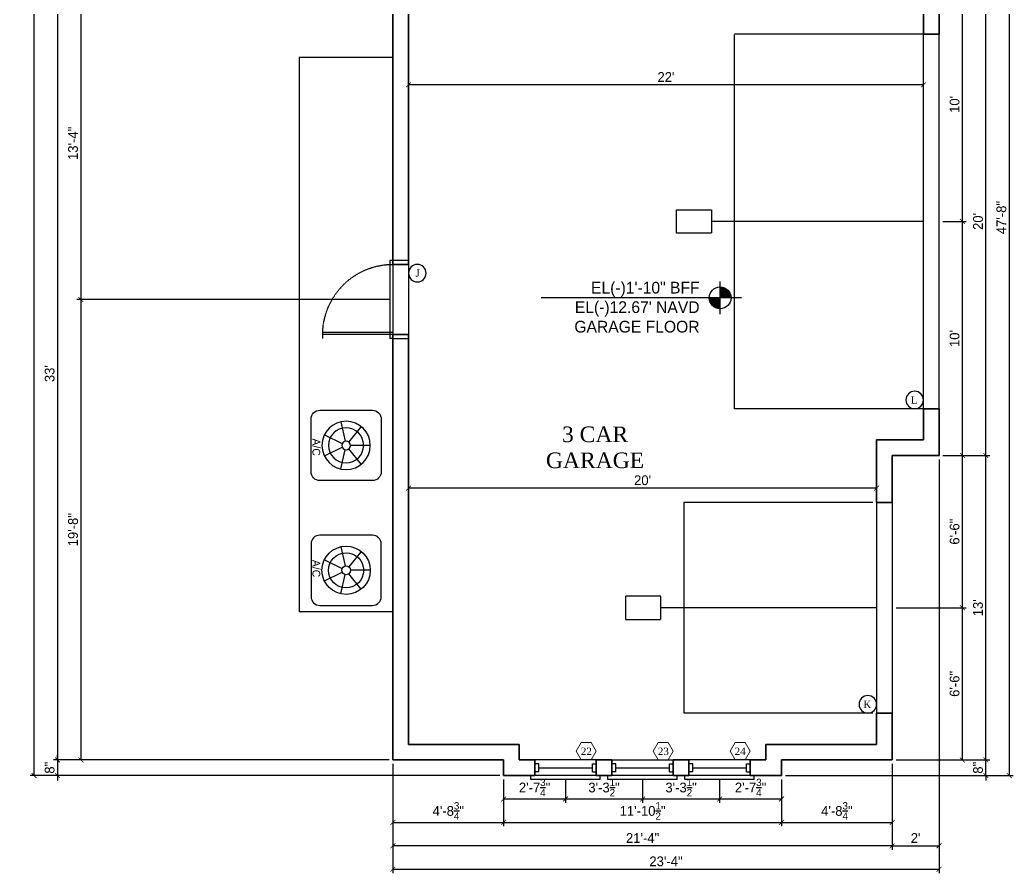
# Model space of a CAD drawing. Header units: inches. Extents: x 0 to 22102, y -19958 to 0.
# Drawn here: x 9681 to 10190, y -10673 to -10236 of the extents above; entities that cross this region are included whole.
import ezdxf
from ezdxf.enums import TextEntityAlignment as Align

# ---------------------------------------------------------------- set-up
doc = ezdxf.new("R2010")
doc.units = ezdxf.units.IN
doc.header["$MEASUREMENT"] = 0
doc.linetypes.add('HIDDEN', pattern=[0.375, 0.25, -0.125])
for name, color, linetype in [('DIM-EXT', 5, 'Continuous'), ('DIM-INT', 5, 'Continuous'), ('DOOR', 1, 'Continuous'), ('DOOR SILL', 1, 'Continuous'), ('DOOR-EXT', 2, 'Continuous'), ('ELEVATION NOTES', 1, 'Continuous'), ('HEADER-EXT', 5, 'HIDDEN'), ('HVAC PADS', 3, 'Continuous'), ('HVAC UNITS', 5, 'Continuous'), ('TEXTL', 3, 'Continuous'), ('WINDOW GLASS', 4, 'Continuous'), ('WINDOW JAMB', 2, 'Continuous'), ('WINDOW SILL', 1, 'Continuous')]:
    doc.layers.add(name, color=color, linetype=linetype)
doc.layers.add('WALL-EXT', color=6, linetype='Continuous', lineweight=35)
doc.layers.add('window', color=160, linetype='Continuous', lineweight=5)
doc.styles.add('ARCHITXT', font='BOOKOS.TTF', dxfattribs={"height": 0.078125})
doc.styles.add('TITLE-1', font='BOOKOS.TTF', dxfattribs={"height": 5})
doc.dimstyles.new('Ideal', dxfattribs={"dimscale": 0, "dimtxt": 5, "dimasz": 2.5, "dimexe": 2, "dimexo": 2, "dimgap": 1.5, "dimtad": 1, "dimdec": 4, "dimzin": 0, "dimdsep": 46, "dimlunit": 4, "dimtxsty": 'Standard', "dimblk": 'ARCHTICK', "dimcen": 2, "dimclrt": 1, "dimazin": 0, "dimtfac": 0.75, "dimtdec": 4, "dimtix": 1, "dimtofl": 0, "dimtmove": 2, "dimatfit": 3, "dimldrblk": 'OPEN30', "dimfxl": 1, "dimtolj": 1, "dimtzin": 0, "dimarcsym": 0})

# ---------------------------------------------------------------- blocks, each defined once
blk = doc.blocks.new('B-D836R')
for p, q in [((-3.31, 2), (-3.31, 37.99)), ((-2.31, 2), (-2.31, 38)), ((-3.31, 2), (-2.31, 2))]:
    blk.add_line(p, q)
for points in [[(-40.31, -6), (-40.31, 2), (-38.31, 2), (-38.31, -6)], [(-2.31, -6), (-2.31, 2), (-0.31, 2), (-0.31, -6)]]:
    blk.add_lwpolyline(points, close=True)
at = {"linetype": 'HIDDEN'}
blk.add_arc((-2.31, 2), 36, 86.8153, 180, dxfattribs=at)
blk = doc.blocks.new('AI24C')
at = {"color": 0, "linetype": 'ByBlock'}
for p, q in [((0.375, 0.5), (-0.375, 0.5)), ((-0.5, 0.375), (-0.5, -0.375)), ((0, 0.344), (0, 0.062)), ((0.5, -0.375), (0.5, 0.375)), ((-0.269, 0.214), (-0.049, 0.039)), ((0.269, 0.214), (0.049, 0.039)), ((-0.335, -0.076), (-0.061, -0.014)), ((-0.149, -0.31), (-0.027, -0.056)), ((0.149, -0.31), (0.027, -0.056)), ((0.335, -0.076), (0.061, -0.014)), ((-0.375, -0.5), (0.375, -0.5))]:
    blk.add_line(p, q, dxfattribs=at)
for radius in [0.344, 0.25, 0.0625]:
    blk.add_circle((0, 0), radius, dxfattribs=at)
for centre, start, end in [((-0.375, 0.375), 90, 180), ((0.375, 0.375), 0, 90), ((-0.375, -0.375), 180, 270), ((0.375, -0.375), 270, 0)]:
    blk.add_arc(centre, 0.125, start, end, dxfattribs=at)
blk = doc.blocks.new('_ArchTick')
at = {"color": 0, "linetype": 'ByBlock', "lineweight": 100, "const_width": 0.15}
blk.add_lwpolyline([(-0.5, -0.5), (0.5, 0.5)], dxfattribs=at)
blk = doc.blocks.new('*D151')
at = {"layer": 'Defpoints', "color": 0, "transparency": 16777216}
for p in [(9880.39, -10269.15), (9880.39, -10269.15), (10144.39, -10269.15)]:
    blk.add_point(p, dxfattribs=at)
at = {"layer": 'DIM-INT', "color": 0, "lineweight": -2, "transparency": 16777216}
blk.add_line((10144.39, -10269.15), (9880.39, -10269.15), dxfattribs=at)
at = {"layer": 'DIM-INT', "color": 0, "lineweight": -2, "transparency": 16777216, "xscale": 2.5, "yscale": 2.5, "zscale": 2.5, "rotation": 180}
blk.add_blockref('_ArchTick', (9880.39, -10269.15), dxfattribs=at)
at = {"layer": 'DIM-INT', "color": 0, "lineweight": -2, "transparency": 16777216, "xscale": 2.5, "yscale": 2.5, "zscale": 2.5}
blk.add_blockref('_ArchTick', (10144.39, -10269.15), dxfattribs=at)
at = {"layer": 'DIM-INT', "color": 1, "transparency": 16777216, "insert": (10012.39, -10265.15), "char_height": 5, "attachment_point": 5}
blk.add_mtext("\\A1;22'", dxfattribs=at)
blk = doc.blocks.new('_Open30')
at = {"color": 0, "linetype": 'ByBlock', "lineweight": -2}
for p, q in [((-1, 0.27), (0, 0)), ((0, 0), (-1, -0.27)), ((0, 0), (-1, 0))]:
    blk.add_line(p, q, dxfattribs=at)
blk = doc.blocks.new('*D152')
at = {"layer": 'Defpoints', "color": 0, "transparency": 16777216}
for p in [(9880.39, -10475.85), (9880.39, -10475.85), (10120.39, -10475.85)]:
    blk.add_point(p, dxfattribs=at)
at = {"layer": 'DIM-INT', "color": 0, "lineweight": -2, "transparency": 16777216}
blk.add_line((10120.39, -10475.85), (9880.39, -10475.85), dxfattribs=at)
at = {"layer": 'DIM-INT', "color": 0, "lineweight": -2, "transparency": 16777216, "xscale": 2.5, "yscale": 2.5, "zscale": 2.5, "rotation": 180}
blk.add_blockref('_ArchTick', (9880.39, -10475.85), dxfattribs=at)
at = {"layer": 'DIM-INT', "color": 0, "lineweight": -2, "transparency": 16777216, "xscale": 2.5, "yscale": 2.5, "zscale": 2.5}
blk.add_blockref('_ArchTick', (10120.39, -10475.85), dxfattribs=at)
at = {"layer": 'DIM-INT', "color": 1, "transparency": 16777216, "insert": (10000.39, -10471.85), "char_height": 5, "attachment_point": 5}
blk.add_mtext("\\A1;20'", dxfattribs=at)
blk = doc.blocks.new('*D153')
at = {"layer": 'Defpoints', "color": 0, "transparency": 16777216}
for p in [(9929.14, -10623.18), (9960.89, -10623.18), (9960.89, -10635.18)]:
    blk.add_point(p, dxfattribs=at)
at = {"layer": 'DIM-EXT', "color": 0, "lineweight": -2, "transparency": 16777216}
for p, q in [((9929.14, -10625.18), (9929.14, -10637.18)), ((9960.89, -10625.18), (9960.89, -10637.18)), ((9929.14, -10635.18), (9960.89, -10635.18))]:
    blk.add_line(p, q, dxfattribs=at)
at = {"layer": 'DIM-EXT', "color": 0, "lineweight": -2, "transparency": 16777216, "xscale": 2.5, "yscale": 2.5, "zscale": 2.5, "rotation": 180}
blk.add_blockref('_ArchTick', (9929.14, -10635.18), dxfattribs=at)
at = {"layer": 'DIM-EXT', "color": 0, "lineweight": -2, "transparency": 16777216, "xscale": 2.5, "yscale": 2.5, "zscale": 2.5}
blk.add_blockref('_ArchTick', (9960.89, -10635.18), dxfattribs=at)
at = {"layer": 'DIM-EXT', "color": 1, "transparency": 16777216, "insert": (9945.02, -10629.31), "char_height": 5, "attachment_point": 5}
blk.add_mtext('\\A1;2\'-7{\\H0.75x;\\S3/4;}"', dxfattribs=at)
blk = doc.blocks.new('*D154')
at = {"layer": 'Defpoints', "color": 0, "transparency": 16777216}
for p in [(9960.89, -10623.18), (10000.39, -10623.18), (10000.39, -10635.18)]:
    blk.add_point(p, dxfattribs=at)
at = {"layer": 'DIM-EXT', "color": 0, "lineweight": -2, "transparency": 16777216}
for p, q in [((9960.89, -10625.18), (9960.89, -10637.18)), ((10000.39, -10625.18), (10000.39, -10637.18)), ((9960.89, -10635.18), (10000.39, -10635.18))]:
    blk.add_line(p, q, dxfattribs=at)
at = {"layer": 'DIM-EXT', "color": 0, "lineweight": -2, "transparency": 16777216, "xscale": 2.5, "yscale": 2.5, "zscale": 2.5, "rotation": 180}
blk.add_blockref('_ArchTick', (9960.89, -10635.18), dxfattribs=at)
at = {"layer": 'DIM-EXT', "color": 0, "lineweight": -2, "transparency": 16777216, "xscale": 2.5, "yscale": 2.5, "zscale": 2.5}
blk.add_blockref('_ArchTick', (10000.39, -10635.18), dxfattribs=at)
at = {"layer": 'DIM-EXT', "color": 1, "transparency": 16777216, "insert": (9980.64, -10629.31), "char_height": 5, "attachment_point": 5}
blk.add_mtext('\\A1;3\'-3{\\H0.75x;\\S1/2;}"', dxfattribs=at)
blk = doc.blocks.new('*D155')
at = {"layer": 'Defpoints', "color": 0, "transparency": 16777216}
for p in [(10000.39, -10623.18), (10039.89, -10623.18), (10039.89, -10635.18)]:
    blk.add_point(p, dxfattribs=at)
at = {"layer": 'DIM-EXT', "color": 0, "lineweight": -2, "transparency": 16777216}
for p, q in [((10000.39, -10625.18), (10000.39, -10637.18)), ((10039.89, -10625.18), (10039.89, -10637.18)), ((10000.39, -10635.18), (10039.89, -10635.18))]:
    blk.add_line(p, q, dxfattribs=at)
at = {"layer": 'DIM-EXT', "color": 0, "lineweight": -2, "transparency": 16777216, "xscale": 2.5, "yscale": 2.5, "zscale": 2.5, "rotation": 180}
blk.add_blockref('_ArchTick', (10000.39, -10635.18), dxfattribs=at)
at = {"layer": 'DIM-EXT', "color": 0, "lineweight": -2, "transparency": 16777216, "xscale": 2.5, "yscale": 2.5, "zscale": 2.5}
blk.add_blockref('_ArchTick', (10039.89, -10635.18), dxfattribs=at)
at = {"layer": 'DIM-EXT', "color": 1, "transparency": 16777216, "insert": (10020.14, -10629.31), "char_height": 5, "attachment_point": 5}
blk.add_mtext('\\A1;3\'-3{\\H0.75x;\\S1/2;}"', dxfattribs=at)
blk = doc.blocks.new('*D156')
at = {"layer": 'Defpoints', "color": 0, "transparency": 16777216}
for p in [(10039.89, -10623.18), (10071.64, -10623.18), (10071.64, -10635.18)]:
    blk.add_point(p, dxfattribs=at)
at = {"layer": 'DIM-EXT', "color": 0, "lineweight": -2, "transparency": 16777216}
for p, q in [((10039.89, -10625.18), (10039.89, -10637.18)), ((10071.64, -10625.18), (10071.64, -10637.18)), ((10039.89, -10635.18), (10071.64, -10635.18))]:
    blk.add_line(p, q, dxfattribs=at)
at = {"layer": 'DIM-EXT', "color": 0, "lineweight": -2, "transparency": 16777216, "xscale": 2.5, "yscale": 2.5, "zscale": 2.5, "rotation": 180}
blk.add_blockref('_ArchTick', (10039.89, -10635.18), dxfattribs=at)
at = {"layer": 'DIM-EXT', "color": 0, "lineweight": -2, "transparency": 16777216, "xscale": 2.5, "yscale": 2.5, "zscale": 2.5}
blk.add_blockref('_ArchTick', (10071.64, -10635.18), dxfattribs=at)
at = {"layer": 'DIM-EXT', "color": 1, "transparency": 16777216, "insert": (10055.77, -10629.31), "char_height": 5, "attachment_point": 5}
blk.add_mtext('\\A1;2\'-7{\\H0.75x;\\S3/4;}"', dxfattribs=at)
blk = doc.blocks.new('*D157')
at = {"layer": 'Defpoints', "color": 0, "transparency": 16777216}
for p in [(9872.39, -10615.18), (9929.14, -10623.18), (9929.14, -10647.18)]:
    blk.add_point(p, dxfattribs=at)
at = {"layer": 'DIM-EXT', "color": 0, "lineweight": -2, "transparency": 16777216}
for p, q in [((9872.39, -10617.18), (9872.39, -10649.18)), ((9929.14, -10625.18), (9929.14, -10649.18)), ((9872.39, -10647.18), (9929.14, -10647.18))]:
    blk.add_line(p, q, dxfattribs=at)
at = {"layer": 'DIM-EXT', "color": 0, "lineweight": -2, "transparency": 16777216, "xscale": 2.5, "yscale": 2.5, "zscale": 2.5, "rotation": 180}
blk.add_blockref('_ArchTick', (9872.39, -10647.18), dxfattribs=at)
at = {"layer": 'DIM-EXT', "color": 0, "lineweight": -2, "transparency": 16777216, "xscale": 2.5, "yscale": 2.5, "zscale": 2.5}
blk.add_blockref('_ArchTick', (9929.14, -10647.18), dxfattribs=at)
at = {"layer": 'DIM-EXT', "color": 1, "transparency": 16777216, "insert": (9900.77, -10641.31), "char_height": 5, "attachment_point": 5}
blk.add_mtext('\\A1;4\'-8{\\H0.75x;\\S3/4;}"', dxfattribs=at)
blk = doc.blocks.new('*D158')
at = {"layer": 'Defpoints', "color": 0, "transparency": 16777216}
for p in [(9929.14, -10623.18), (10071.64, -10623.18), (10071.64, -10647.18)]:
    blk.add_point(p, dxfattribs=at)
at = {"layer": 'DIM-EXT', "color": 0, "lineweight": -2, "transparency": 16777216}
for p, q in [((9929.14, -10625.18), (9929.14, -10649.18)), ((10071.64, -10625.18), (10071.64, -10649.18)), ((9929.14, -10647.18), (10071.64, -10647.18))]:
    blk.add_line(p, q, dxfattribs=at)
at = {"layer": 'DIM-EXT', "color": 0, "lineweight": -2, "transparency": 16777216, "xscale": 2.5, "yscale": 2.5, "zscale": 2.5, "rotation": 180}
blk.add_blockref('_ArchTick', (9929.14, -10647.18), dxfattribs=at)
at = {"layer": 'DIM-EXT', "color": 0, "lineweight": -2, "transparency": 16777216, "xscale": 2.5, "yscale": 2.5, "zscale": 2.5}
blk.add_blockref('_ArchTick', (10071.64, -10647.18), dxfattribs=at)
at = {"layer": 'DIM-EXT', "color": 1, "transparency": 16777216, "insert": (10000.39, -10641.31), "char_height": 5, "attachment_point": 5}
blk.add_mtext('\\A1;11\'-10{\\H0.75x;\\S1/2;}"', dxfattribs=at)
blk = doc.blocks.new('*D159')
at = {"layer": 'Defpoints', "color": 0, "transparency": 16777216}
for p in [(10128.39, -10615.18), (10071.64, -10623.18), (10128.39, -10647.18)]:
    blk.add_point(p, dxfattribs=at)
at = {"layer": 'DIM-EXT', "color": 0, "lineweight": -2, "transparency": 16777216}
for p, q in [((10128.39, -10617.18), (10128.39, -10649.18)), ((10071.64, -10625.18), (10071.64, -10649.18)), ((10071.64, -10647.18), (10128.39, -10647.18))]:
    blk.add_line(p, q, dxfattribs=at)
at = {"layer": 'DIM-EXT', "color": 0, "lineweight": -2, "transparency": 16777216, "xscale": 2.5, "yscale": 2.5, "zscale": 2.5, "rotation": 180}
blk.add_blockref('_ArchTick', (10071.64, -10647.18), dxfattribs=at)
at = {"layer": 'DIM-EXT', "color": 0, "lineweight": -2, "transparency": 16777216, "xscale": 2.5, "yscale": 2.5, "zscale": 2.5}
blk.add_blockref('_ArchTick', (10128.39, -10647.18), dxfattribs=at)
at = {"layer": 'DIM-EXT', "color": 1, "transparency": 16777216, "insert": (10100.02, -10641.31), "char_height": 5, "attachment_point": 5}
blk.add_mtext('\\A1;4\'-8{\\H0.75x;\\S3/4;}"', dxfattribs=at)
blk = doc.blocks.new('*D160')
at = {"layer": 'Defpoints', "color": 0, "transparency": 16777216}
for p in [(9872.39, -10615.18), (10128.39, -10615.18), (9872.39, -10659.18)]:
    blk.add_point(p, dxfattribs=at)
at = {"layer": 'DIM-EXT', "color": 0, "lineweight": -2, "transparency": 16777216}
for p, q in [((9872.39, -10617.18), (9872.39, -10661.18)), ((10128.39, -10617.18), (10128.39, -10661.18)), ((10128.39, -10659.18), (9872.39, -10659.18))]:
    blk.add_line(p, q, dxfattribs=at)
at = {"layer": 'DIM-EXT', "color": 0, "lineweight": -2, "transparency": 16777216, "xscale": 2.5, "yscale": 2.5, "zscale": 2.5, "rotation": 180}
blk.add_blockref('_ArchTick', (9872.39, -10659.18), dxfattribs=at)
at = {"layer": 'DIM-EXT', "color": 0, "lineweight": -2, "transparency": 16777216, "xscale": 2.5, "yscale": 2.5, "zscale": 2.5}
blk.add_blockref('_ArchTick', (10128.39, -10659.18), dxfattribs=at)
at = {"layer": 'DIM-EXT', "color": 1, "transparency": 16777216, "insert": (10000.39, -10655.18), "char_height": 5, "attachment_point": 5}
blk.add_mtext('\\A1;21\'-4"', dxfattribs=at)
blk = doc.blocks.new('*D171')
at = {"layer": 'Defpoints', "color": 0, "transparency": 16777216}
for p in [(9872.39, -10219.18), (9712.39, -10379.18), (9872.39, -10379.18)]:
    blk.add_point(p, dxfattribs=at)
at = {"layer": 'DIM-EXT', "color": 0, "lineweight": -2, "transparency": 16777216}
for p, q in [((9870.39, -10219.18), (9710.39, -10219.18)), ((9712.39, -10219.18), (9712.39, -10379.18)), ((9870.39, -10379.18), (9710.39, -10379.18))]:
    blk.add_line(p, q, dxfattribs=at)
at = {"layer": 'DIM-EXT', "color": 0, "lineweight": -2, "transparency": 16777216, "xscale": 2.5, "yscale": 2.5, "zscale": 2.5}
for p, rotation in [((9712.39, -10219.18), 90), ((9712.39, -10379.18), 270)]:
    blk.add_blockref('_ArchTick', p, dxfattribs=dict(at, rotation=rotation))
at = {"layer": 'DIM-EXT', "color": 1, "transparency": 16777216, "insert": (9708.39, -10299.18), "char_height": 5, "attachment_point": 5, "rotation": 90}
blk.add_mtext('\\A1;13\'-4"', dxfattribs=at)
blk = doc.blocks.new('*D172')
at = {"layer": 'Defpoints', "color": 0, "transparency": 16777216}
for p in [(9872.39, -10379.18), (9712.39, -10615.18), (9872.39, -10615.18)]:
    blk.add_point(p, dxfattribs=at)
at = {"layer": 'DIM-EXT', "color": 0, "lineweight": -2, "transparency": 16777216}
for p, q in [((9870.39, -10379.18), (9710.39, -10379.18)), ((9712.39, -10379.18), (9712.39, -10615.18)), ((9870.39, -10615.18), (9710.39, -10615.18))]:
    blk.add_line(p, q, dxfattribs=at)
at = {"layer": 'DIM-EXT', "color": 0, "lineweight": -2, "transparency": 16777216, "xscale": 2.5, "yscale": 2.5, "zscale": 2.5}
for p, rotation in [((9712.39, -10379.18), 90), ((9712.39, -10615.18), 270)]:
    blk.add_blockref('_ArchTick', p, dxfattribs=dict(at, rotation=rotation))
at = {"layer": 'DIM-EXT', "color": 1, "transparency": 16777216, "insert": (9708.39, -10497.18), "char_height": 5, "attachment_point": 5, "rotation": 90}
blk.add_mtext('\\A1;19\'-8"', dxfattribs=at)
blk = doc.blocks.new('*D178')
at = {"layer": 'Defpoints', "color": 0, "transparency": 16777216}
for p in [(9872.39, -10219.18), (9700.39, -10615.18), (9872.39, -10615.18)]:
    blk.add_point(p, dxfattribs=at)
at = {"layer": 'DIM-EXT', "color": 0, "lineweight": -2, "transparency": 16777216}
for p, q in [((9870.39, -10219.18), (9698.39, -10219.18)), ((9700.39, -10219.18), (9700.39, -10615.18)), ((9870.39, -10615.18), (9698.39, -10615.18))]:
    blk.add_line(p, q, dxfattribs=at)
at = {"layer": 'DIM-EXT', "color": 0, "lineweight": -2, "transparency": 16777216, "xscale": 2.5, "yscale": 2.5, "zscale": 2.5}
for p, rotation in [((9700.39, -10219.18), 90), ((9700.39, -10615.18), 270)]:
    blk.add_blockref('_ArchTick', p, dxfattribs=dict(at, rotation=rotation))
at = {"layer": 'DIM-EXT', "color": 1, "transparency": 16777216, "insert": (9696.39, -10417.18), "char_height": 5, "attachment_point": 5, "rotation": 90}
blk.add_mtext("\\A1;33'", dxfattribs=at)
blk = doc.blocks.new('*D179')
at = {"layer": 'Defpoints', "color": 0, "transparency": 16777216}
for p in [(9872.39, -10615.18), (9700.39, -10623.18), (9929.14, -10623.18)]:
    blk.add_point(p, dxfattribs=at)
at = {"layer": 'DIM-EXT', "color": 0, "lineweight": -2, "transparency": 16777216}
for p, q in [((9700.39, -10615.18), (9700.39, -10612.68)), ((9870.39, -10615.18), (9698.39, -10615.18)), ((9700.39, -10615.18), (9700.39, -10623.18)), ((9927.14, -10623.18), (9698.39, -10623.18)), ((9700.39, -10623.18), (9700.39, -10625.68))]:
    blk.add_line(p, q, dxfattribs=at)
at = {"layer": 'DIM-EXT', "color": 0, "lineweight": -2, "transparency": 16777216, "xscale": 2.5, "yscale": 2.5, "zscale": 2.5}
for p, rotation in [((9700.39, -10615.18), 270), ((9700.39, -10623.18), 90)]:
    blk.add_blockref('_ArchTick', p, dxfattribs=dict(at, rotation=rotation))
at = {"layer": 'DIM-EXT', "color": 1, "transparency": 16777216, "insert": (9696.39, -10619.18), "char_height": 5, "attachment_point": 5, "rotation": 90}
blk.add_mtext('\\A1;8"', dxfattribs=at)
blk = doc.blocks.new('*D180')
at = {"layer": 'Defpoints', "color": 0, "transparency": 16777216}
for p in [(9688.39, -9607.18), (9812.39, -9607.18), (9929.14, -10623.18)]:
    blk.add_point(p, dxfattribs=at)
at = {"layer": 'DIM-EXT', "color": 0, "lineweight": -2, "transparency": 16777216}
for p, q in [((9810.39, -9607.18), (9686.39, -9607.18)), ((9688.39, -10623.18), (9688.39, -9607.18)), ((9927.14, -10623.18), (9686.39, -10623.18))]:
    blk.add_line(p, q, dxfattribs=at)
at = {"layer": 'DIM-EXT', "color": 0, "lineweight": -2, "transparency": 16777216, "xscale": 2.5, "yscale": 2.5, "zscale": 2.5}
for p, rotation in [((9688.39, -9607.18), 90), ((9688.39, -10623.18), 270)]:
    blk.add_blockref('_ArchTick', p, dxfattribs=dict(at, rotation=rotation))
at = {"layer": 'DIM-EXT', "color": 1, "transparency": 16777216, "insert": (9684.39, -10115.18), "char_height": 5, "attachment_point": 5, "rotation": 90}
blk.add_mtext('\\A1;84\'-8"', dxfattribs=at)
blk = doc.blocks.new('*D198')
at = {"layer": 'Defpoints', "color": 0, "transparency": 16777216}
for p in [(10128.39, -10537.18), (10164.39, -10537.18), (10128.39, -10615.18)]:
    blk.add_point(p, dxfattribs=at)
at = {"layer": 'DIM-EXT', "color": 0, "lineweight": -2, "transparency": 16777216}
for p, q in [((10130.39, -10537.18), (10166.39, -10537.18)), ((10164.39, -10615.18), (10164.39, -10537.18)), ((10130.39, -10615.18), (10166.39, -10615.18))]:
    blk.add_line(p, q, dxfattribs=at)
at = {"layer": 'DIM-EXT', "color": 0, "lineweight": -2, "transparency": 16777216, "xscale": 2.5, "yscale": 2.5, "zscale": 2.5}
for p, rotation in [((10164.39, -10537.18), 90), ((10164.39, -10615.18), 270)]:
    blk.add_blockref('_ArchTick', p, dxfattribs=dict(at, rotation=rotation))
at = {"layer": 'DIM-EXT', "color": 1, "transparency": 16777216, "insert": (10160.39, -10576.18), "char_height": 5, "attachment_point": 5, "rotation": 90}
blk.add_mtext('\\A1;6\'-6"', dxfattribs=at)
blk = doc.blocks.new('*D199')
at = {"layer": 'Defpoints', "color": 0, "transparency": 16777216}
for p in [(10152.39, -10459.18), (10164.39, -10459.18), (10128.39, -10537.18)]:
    blk.add_point(p, dxfattribs=at)
at = {"layer": 'DIM-EXT', "color": 0, "lineweight": -2, "transparency": 16777216}
for p, q in [((10154.39, -10459.18), (10166.39, -10459.18)), ((10164.39, -10537.18), (10164.39, -10459.18)), ((10130.39, -10537.18), (10166.39, -10537.18))]:
    blk.add_line(p, q, dxfattribs=at)
at = {"layer": 'DIM-EXT', "color": 0, "lineweight": -2, "transparency": 16777216, "xscale": 2.5, "yscale": 2.5, "zscale": 2.5}
for p, rotation in [((10164.39, -10459.18), 90), ((10164.39, -10537.18), 270)]:
    blk.add_blockref('_ArchTick', p, dxfattribs=dict(at, rotation=rotation))
at = {"layer": 'DIM-EXT', "color": 1, "transparency": 16777216, "insert": (10160.39, -10498.18), "char_height": 5, "attachment_point": 5, "rotation": 90}
blk.add_mtext('\\A1;6\'-6"', dxfattribs=at)
blk = doc.blocks.new('*D200')
at = {"layer": 'Defpoints', "color": 0, "transparency": 16777216}
for p in [(10152.39, -10339.18), (10164.39, -10339.18), (10152.39, -10459.18)]:
    blk.add_point(p, dxfattribs=at)
at = {"layer": 'DIM-EXT', "color": 0, "lineweight": -2, "transparency": 16777216}
for p, q in [((10154.39, -10339.18), (10166.39, -10339.18)), ((10164.39, -10459.18), (10164.39, -10339.18)), ((10154.39, -10459.18), (10166.39, -10459.18))]:
    blk.add_line(p, q, dxfattribs=at)
at = {"layer": 'DIM-EXT', "color": 0, "lineweight": -2, "transparency": 16777216, "xscale": 2.5, "yscale": 2.5, "zscale": 2.5}
for p, rotation in [((10164.39, -10339.18), 90), ((10164.39, -10459.18), 270)]:
    blk.add_blockref('_ArchTick', p, dxfattribs=dict(at, rotation=rotation))
at = {"layer": 'DIM-EXT', "color": 1, "transparency": 16777216, "insert": (10160.39, -10399.18), "char_height": 5, "attachment_point": 5, "rotation": 90}
blk.add_mtext("\\A1;10'", dxfattribs=at)
blk = doc.blocks.new('*D201')
at = {"layer": 'Defpoints', "color": 0, "transparency": 16777216}
for p in [(10152.39, -10219.18), (10164.39, -10219.18), (10152.39, -10339.18)]:
    blk.add_point(p, dxfattribs=at)
at = {"layer": 'DIM-EXT', "color": 0, "lineweight": -2, "transparency": 16777216}
for p, q in [((10154.39, -10219.18), (10166.39, -10219.18)), ((10164.39, -10339.18), (10164.39, -10219.18)), ((10154.39, -10339.18), (10166.39, -10339.18))]:
    blk.add_line(p, q, dxfattribs=at)
at = {"layer": 'DIM-EXT', "color": 0, "lineweight": -2, "transparency": 16777216, "xscale": 2.5, "yscale": 2.5, "zscale": 2.5}
for p, rotation in [((10164.39, -10219.18), 90), ((10164.39, -10339.18), 270)]:
    blk.add_blockref('_ArchTick', p, dxfattribs=dict(at, rotation=rotation))
at = {"layer": 'DIM-EXT', "color": 1, "transparency": 16777216, "insert": (10160.39, -10279.18), "char_height": 5, "attachment_point": 5, "rotation": 90}
blk.add_mtext("\\A1;10'", dxfattribs=at)
blk = doc.blocks.new('*D202')
at = {"layer": 'Defpoints', "color": 0, "transparency": 16777216}
for p in [(10128.39, -10615.18), (10176.39, -10615.18), (10071.64, -10623.18)]:
    blk.add_point(p, dxfattribs=at)
at = {"layer": 'DIM-EXT', "color": 0, "lineweight": -2, "transparency": 16777216}
for p, q in [((10176.39, -10615.18), (10176.39, -10612.68)), ((10130.39, -10615.18), (10178.39, -10615.18)), ((10176.39, -10623.18), (10176.39, -10615.18)), ((10073.64, -10623.18), (10178.39, -10623.18)), ((10176.39, -10623.18), (10176.39, -10625.68))]:
    blk.add_line(p, q, dxfattribs=at)
at = {"layer": 'DIM-EXT', "color": 0, "lineweight": -2, "transparency": 16777216, "xscale": 2.5, "yscale": 2.5, "zscale": 2.5}
for p, rotation in [((10176.39, -10615.18), 270), ((10176.39, -10623.18), 90)]:
    blk.add_blockref('_ArchTick', p, dxfattribs=dict(at, rotation=rotation))
at = {"layer": 'DIM-EXT', "color": 1, "transparency": 16777216, "insert": (10172.39, -10619.18), "char_height": 5, "attachment_point": 5, "rotation": 90}
blk.add_mtext('\\A1;8"', dxfattribs=at)
blk = doc.blocks.new('*D203')
at = {"layer": 'Defpoints', "color": 0, "transparency": 16777216}
for p in [(10152.39, -10459.18), (10176.39, -10459.18), (10128.39, -10615.18)]:
    blk.add_point(p, dxfattribs=at)
at = {"layer": 'DIM-EXT', "color": 0, "lineweight": -2, "transparency": 16777216}
for p, q in [((10154.39, -10459.18), (10178.39, -10459.18)), ((10176.39, -10615.18), (10176.39, -10459.18)), ((10130.39, -10615.18), (10178.39, -10615.18))]:
    blk.add_line(p, q, dxfattribs=at)
at = {"layer": 'DIM-EXT', "color": 0, "lineweight": -2, "transparency": 16777216, "xscale": 2.5, "yscale": 2.5, "zscale": 2.5}
for p, rotation in [((10176.39, -10459.18), 90), ((10176.39, -10615.18), 270)]:
    blk.add_blockref('_ArchTick', p, dxfattribs=dict(at, rotation=rotation))
at = {"layer": 'DIM-EXT', "color": 1, "transparency": 16777216, "insert": (10172.39, -10537.18), "char_height": 5, "attachment_point": 5, "rotation": 90}
blk.add_mtext("\\A1;13'", dxfattribs=at)
blk = doc.blocks.new('*D204')
at = {"layer": 'Defpoints', "color": 0, "transparency": 16777216}
for p in [(10152.39, -10219.18), (10176.39, -10219.18), (10152.39, -10459.18)]:
    blk.add_point(p, dxfattribs=at)
at = {"layer": 'DIM-EXT', "color": 0, "lineweight": -2, "transparency": 16777216}
for p, q in [((10154.39, -10219.18), (10178.39, -10219.18)), ((10176.39, -10459.18), (10176.39, -10219.18)), ((10154.39, -10459.18), (10178.39, -10459.18))]:
    blk.add_line(p, q, dxfattribs=at)
at = {"layer": 'DIM-EXT', "color": 0, "lineweight": -2, "transparency": 16777216, "xscale": 2.5, "yscale": 2.5, "zscale": 2.5}
for p, rotation in [((10176.39, -10219.18), 90), ((10176.39, -10459.18), 270)]:
    blk.add_blockref('_ArchTick', p, dxfattribs=dict(at, rotation=rotation))
at = {"layer": 'DIM-EXT', "color": 1, "transparency": 16777216, "insert": (10172.39, -10339.18), "char_height": 5, "attachment_point": 5, "rotation": 90}
blk.add_mtext("\\A1;20'", dxfattribs=at)
blk = doc.blocks.new('*D206')
at = {"layer": 'Defpoints', "color": 0, "transparency": 16777216}
for p in [(10188.39, -10051.18), (10071.64, -10623.18), (10188.39, -10623.18)]:
    blk.add_point(p, dxfattribs=at)
at = {"layer": 'DIM-EXT', "color": 0, "lineweight": -2, "transparency": 16777216}
for p, q in [((10188.39, -10051.18), (10188.39, -10623.18)), ((10073.64, -10623.18), (10190.39, -10623.18))]:
    blk.add_line(p, q, dxfattribs=at)
at = {"layer": 'DIM-EXT', "color": 0, "lineweight": -2, "transparency": 16777216, "xscale": 2.5, "yscale": 2.5, "zscale": 2.5}
for p, rotation in [((10188.39, -10051.18), 90), ((10188.39, -10623.18), 270)]:
    blk.add_blockref('_ArchTick', p, dxfattribs=dict(at, rotation=rotation))
at = {"layer": 'DIM-EXT', "color": 1, "transparency": 16777216, "insert": (10184.39, -10337.18), "char_height": 5, "attachment_point": 5, "rotation": 90}
blk.add_mtext('\\A1;47\'-8"', dxfattribs=at)
blk = doc.blocks.new('*D207')
at = {"layer": 'Defpoints', "color": 0, "transparency": 16777216}
for p in [(10152.39, -10459.18), (10128.39, -10615.18), (10152.39, -10659.18)]:
    blk.add_point(p, dxfattribs=at)
at = {"layer": 'DIM-EXT', "color": 0, "lineweight": -2, "transparency": 16777216}
for p, q in [((10152.39, -10461.18), (10152.39, -10661.18)), ((10128.39, -10617.18), (10128.39, -10661.18)), ((10128.39, -10659.18), (10152.39, -10659.18))]:
    blk.add_line(p, q, dxfattribs=at)
at = {"layer": 'DIM-EXT', "color": 0, "lineweight": -2, "transparency": 16777216, "xscale": 2.5, "yscale": 2.5, "zscale": 2.5, "rotation": 180}
blk.add_blockref('_ArchTick', (10128.39, -10659.18), dxfattribs=at)
at = {"layer": 'DIM-EXT', "color": 0, "lineweight": -2, "transparency": 16777216, "xscale": 2.5, "yscale": 2.5, "zscale": 2.5}
blk.add_blockref('_ArchTick', (10152.39, -10659.18), dxfattribs=at)
at = {"layer": 'DIM-EXT', "color": 1, "transparency": 16777216, "insert": (10140.39, -10655.18), "char_height": 5, "attachment_point": 5}
blk.add_mtext("\\A1;2'", dxfattribs=at)
blk = doc.blocks.new('*D208')
at = {"layer": 'Defpoints', "color": 0, "transparency": 16777216}
for p in [(10152.39, -10459.18), (9872.39, -10615.18), (10152.39, -10671.18)]:
    blk.add_point(p, dxfattribs=at)
at = {"layer": 'DIM-EXT', "color": 0, "lineweight": -2, "transparency": 16777216}
for p, q in [((10152.39, -10461.18), (10152.39, -10673.18)), ((9872.39, -10617.18), (9872.39, -10673.18)), ((9872.39, -10671.18), (10152.39, -10671.18))]:
    blk.add_line(p, q, dxfattribs=at)
at = {"layer": 'DIM-EXT', "color": 0, "lineweight": -2, "transparency": 16777216, "xscale": 2.5, "yscale": 2.5, "zscale": 2.5, "rotation": 180}
blk.add_blockref('_ArchTick', (9872.39, -10671.18), dxfattribs=at)
at = {"layer": 'DIM-EXT', "color": 0, "lineweight": -2, "transparency": 16777216, "xscale": 2.5, "yscale": 2.5, "zscale": 2.5}
blk.add_blockref('_ArchTick', (10152.39, -10671.18), dxfattribs=at)
at = {"layer": 'DIM-EXT', "color": 1, "transparency": 16777216, "insert": (10012.39, -10667.18), "char_height": 5, "attachment_point": 5}
blk.add_mtext('\\A1;23\'-4"', dxfattribs=at)
blk = doc.blocks.new('Sm-wndw')
at = {"color": 125}
blk.add_lwpolyline([(-0.054, 0.094), (-0.108, 0), (-0.054, -0.094), (0.054, -0.094), (0.108, 0), (0.054, 0.094)], close=True, dxfattribs=at)
at = {"style": 'ARCHITXT'}
blk.add_attdef('OO', text='', height=0.0781, dxfattribs=at).set_placement((0, 0), align=Align.MIDDLE_CENTER)
blk = doc.blocks.new('DOORSIGN')
at = {"color": 125}
blk.add_circle((0, 0), 4.5, dxfattribs=at)
at = {"style": 'ARCHITXT'}
blk.add_attdef('OO', text='', height=3.75, dxfattribs=at).set_placement((0, 0), align=Align.MIDDLE_CENTER)

msp = doc.modelspace()

# ---------------------------------------------------------------- linework, layer by layer
at = {"layer": 'DOOR SILL'}
for p, q in [((9872.39078, -10359.18374), (9870.81619, -10359.18374)), ((9870.81619, -10359.18374), (9870.81619, -10399.18577)), ((9872.39078, -10399.18577), (9870.81619, -10399.18577))]:
    msp.add_line(p, q, dxfattribs=at)
at = {"layer": 'DOOR-EXT', "linetype": 'HIDDEN'}
for p, q in [((10047.51578, -10435.18476), (10047.51578, -10243.18476)), ((10144.39078, -10243.18476), (10047.51578, -10243.18476)), ((10144.39078, -10339.18476), (10035.71975, -10339.18476)), ((10144.39078, -10435.18476), (10047.51578, -10435.18476)), ((10021.51578, -10483.18476), (10021.51578, -10591.18476)), ((10118.39078, -10483.18476), (10021.51578, -10483.18476)), ((10120.39078, -10537.18476), (10009.71975, -10537.18476)), ((10118.39078, -10591.18476), (10021.51578, -10591.18476))]:
    msp.add_line(p, q, dxfattribs=at)
for points in [[(10035.71975, -10333.18476), (10035.71975, -10345.18476), (10017.71975, -10345.18476), (10017.71975, -10333.18476)], [(10009.71975, -10543.18476), (10009.71975, -10531.18476), (9991.71975, -10531.18476), (9991.71975, -10543.18476)]]:
    msp.add_lwpolyline(points, close=True, dxfattribs=at)
at = {"layer": 'ELEVATION NOTES'}
for p, q in [((10040.13884, -10386.76799), (10040.13884, -10369.93518)), ((10040.69994, -10378.35158), (10040.69994, -10372.76877)), ((10041.26103, -10378.35158), (10041.26103, -10372.85401)), ((10041.82212, -10378.35158), (10041.82212, -10372.99908)), ((10042.38322, -10378.35158), (10042.38322, -10373.20907)), ((10042.94431, -10378.35158), (10042.94431, -10373.49236)), ((10043.5054, -10378.35158), (10043.5054, -10373.86283)), ((10039.57775, -10378.35158), (9948.38712, -10378.35158)), ((10051.17921, -10378.35158), (10031.72244, -10378.35158)), ((10034.5279, -10378.35158), (10034.5279, -10378.35172)), ((10035.089, -10378.35158), (10035.089, -10380.79733)), ((10035.65009, -10378.35158), (10035.65009, -10381.71814)), ((10036.21119, -10378.35158), (10036.21119, -10382.35859)), ((10036.77228, -10378.35158), (10036.77228, -10382.84033)), ((10037.33337, -10378.35158), (10037.33337, -10383.2108)), ((10037.89447, -10378.35158), (10037.89447, -10383.4941)), ((10038.45556, -10378.35158), (10038.45556, -10383.70408)), ((10039.01665, -10378.35158), (10039.01665, -10383.84916)), ((10039.57775, -10378.35158), (10039.57775, -10383.9344)), ((10044.0665, -10378.35158), (10044.0665, -10374.34457)), ((10044.62759, -10378.35158), (10044.62759, -10374.98502)), ((10045.18869, -10378.35158), (10045.18869, -10375.90583))]:
    msp.add_line(p, q, dxfattribs=at)
msp.add_circle((10040.13884, -10378.35158), 5.61094, dxfattribs=at)
at = {"layer": 'HEADER-EXT'}
for p, q in [((10144.39078, -10435.18476), (10144.39078, -10243.18476)), ((10152.39078, -10435.18476), (10152.39078, -10243.18476)), ((9872.39078, -10361.18476), (9872.39078, -10397.18476)), ((9880.39078, -10361.18476), (9880.39078, -10397.18476)), ((10120.39078, -10483.18476), (10120.39078, -10591.18476)), ((10128.39078, -10483.18476), (10128.39078, -10591.18476)), ((9976.64078, -10615.18476), (9945.14078, -10615.18476)), ((9984.64078, -10615.18476), (10016.14078, -10615.18476)), ((10055.64078, -10615.18476), (10024.14078, -10615.18476)), ((9976.64078, -10623.18476), (9945.14078, -10623.18476)), ((10016.14078, -10623.18476), (9984.64078, -10623.18476)), ((10055.64078, -10623.18476), (10024.14078, -10623.18476))]:
    msp.add_line(p, q, dxfattribs=at)
at = {"layer": 'HVAC PADS'}
for p, q in [((9824.39078, -10255.18476), (9824.39078, -10539.18476)), ((9872.39078, -10255.18476), (9824.39078, -10255.18476)), ((9872.39078, -10539.18476), (9824.39078, -10539.18476))]:
    msp.add_line(p, q, dxfattribs=at)
at = {"layer": 'WALL-EXT'}
for p, q in [((9872.39078, -10361.18476), (9872.39078, -10219.18476)), ((10152.39078, -10219.18476), (10152.39078, -10243.18476)), ((9880.39078, -10361.18476), (9880.39078, -10227.18476)), ((10144.39078, -10227.18476), (10144.39078, -10243.18476)), ((10144.39078, -10243.18476), (10152.39078, -10243.18476)), ((9872.39078, -10361.18476), (9880.39078, -10361.18476)), ((9872.39078, -10615.18476), (9872.39078, -10397.18476)), ((9872.39078, -10397.18476), (9880.39078, -10397.18476)), ((9880.39078, -10607.18476), (9880.39078, -10397.18476)), ((10144.39078, -10435.18476), (10144.39078, -10451.18476)), ((10144.39078, -10435.18476), (10152.39078, -10435.18476)), ((10152.39078, -10435.18476), (10152.39078, -10459.18476)), ((10120.39078, -10483.18476), (10120.39078, -10451.18476)), ((10144.39078, -10451.18476), (10120.39078, -10451.18476)), ((10128.39078, -10483.18476), (10128.39078, -10459.18476)), ((10152.39078, -10459.18476), (10128.39078, -10459.18476)), ((10120.39078, -10483.18476), (10128.39078, -10483.18476)), ((10120.39078, -10591.18476), (10120.39078, -10607.18476)), ((10120.39078, -10591.18476), (10128.39078, -10591.18476)), ((10128.39078, -10591.18476), (10128.39078, -10615.18476)), ((9937.14078, -10607.18476), (9880.39078, -10607.18476)), ((9937.14078, -10607.18476), (9937.14078, -10615.18476)), ((10120.39078, -10607.18476), (10063.64078, -10607.18476)), ((10063.64078, -10607.18476), (10063.64078, -10615.18476)), ((9929.14078, -10615.18476), (9872.39078, -10615.18476)), ((9929.14078, -10623.18476), (9929.14078, -10615.18476)), ((9945.14078, -10615.18476), (9937.14078, -10615.18476)), ((9945.14078, -10615.18476), (9945.14078, -10623.18476)), ((9984.64078, -10615.18476), (9976.64078, -10615.18476)), ((9976.64078, -10615.18476), (9976.64078, -10623.18476)), ((9984.64078, -10615.18476), (9984.64078, -10623.18476)), ((10024.14078, -10615.18476), (10016.14078, -10615.18476)), ((10016.14078, -10615.18476), (10016.14078, -10623.18476)), ((10024.14078, -10615.18476), (10024.14078, -10623.18476)), ((10055.64078, -10615.18476), (10063.64078, -10615.18476)), ((10055.64078, -10615.18476), (10055.64078, -10623.18476)), ((10128.39078, -10615.18476), (10071.64078, -10615.18476)), ((10071.64078, -10623.18476), (10071.64078, -10615.18476)), ((9945.14078, -10623.18476), (9929.14078, -10623.18476)), ((9984.64078, -10623.18476), (9976.64078, -10623.18476)), ((10024.14078, -10623.18476), (10016.14078, -10623.18476)), ((10055.64078, -10623.18476), (10071.64078, -10623.18476))]:
    msp.add_line(p, q, dxfattribs=at)
at = {"layer": 'WINDOW GLASS'}
for p, q in [((9947.14078, -10619.18476), (9974.64078, -10619.18476)), ((9986.64078, -10619.18476), (10014.14078, -10619.18476)), ((10026.14078, -10619.18476), (10053.64078, -10619.18476))]:
    msp.add_line(p, q, dxfattribs=at)
at = {"layer": 'WINDOW JAMB'}
for p, q in [((9947.14078, -10617.18476), (9945.14078, -10617.18476)), ((9945.14078, -10621.18476), (9945.14078, -10617.18476)), ((9947.14078, -10621.18476), (9947.14078, -10617.18476)), ((9974.64078, -10621.18476), (9974.64078, -10617.18476)), ((9974.64078, -10617.18476), (9976.64078, -10617.18476)), ((9976.64078, -10621.18476), (9976.64078, -10617.18476)), ((9986.64078, -10617.18476), (9984.64078, -10617.18476)), ((9984.64078, -10621.18476), (9984.64078, -10617.18476)), ((9986.64078, -10621.18476), (9986.64078, -10617.18476)), ((10014.14078, -10621.18476), (10014.14078, -10617.18476)), ((10014.14078, -10617.18476), (10016.14078, -10617.18476)), ((10016.14078, -10621.18476), (10016.14078, -10617.18476)), ((10026.14078, -10617.18476), (10024.14078, -10617.18476)), ((10024.14078, -10621.18476), (10024.14078, -10617.18476)), ((10026.14078, -10621.18476), (10026.14078, -10617.18476)), ((10053.64078, -10621.18476), (10053.64078, -10617.18476)), ((10053.64078, -10617.18476), (10055.64078, -10617.18476)), ((10055.64078, -10621.18476), (10055.64078, -10617.18476)), ((9947.14078, -10621.18476), (9945.14078, -10621.18476)), ((9974.64078, -10621.18476), (9976.64078, -10621.18476)), ((9986.64078, -10621.18476), (9984.64078, -10621.18476)), ((10014.14078, -10621.18476), (10016.14078, -10621.18476)), ((10026.14078, -10621.18476), (10024.14078, -10621.18476)), ((10053.64078, -10621.18476), (10055.64078, -10621.18476))]:
    msp.add_line(p, q, dxfattribs=at)
at = {"layer": 'WINDOW SILL'}
for p, q in [((9943.14078, -10625.18476), (9943.14078, -10623.18476)), ((9978.64078, -10625.18476), (9978.64078, -10623.18476)), ((9982.64078, -10625.18476), (9982.64078, -10623.18476)), ((10018.14078, -10625.18476), (10018.14078, -10623.18476)), ((10022.14078, -10625.18476), (10022.14078, -10623.18476)), ((10057.64078, -10625.18476), (10057.64078, -10623.18476)), ((9978.64078, -10625.18476), (9943.14078, -10625.18476)), ((10018.14078, -10625.18476), (9982.64078, -10625.18476)), ((10057.64078, -10625.18476), (10022.14078, -10625.18476))]:
    msp.add_line(p, q, dxfattribs=at)

# ---------------------------------------------------------------- block references
at = {"layer": 'DOOR'}
ref = msp.add_blockref('DOORSIGN', (9884.89078, -10365.68476), dxfattribs=dict(at, xscale=-1))
ref.add_attrib('OO', 'J', dxfattribs={"layer": '0', "height": 3.75, "style": 'ARCHITXT'}).set_placement((9885.10852, -10365.68476), align=Align.MIDDLE_CENTER)
ref = msp.add_blockref('DOORSIGN', (10139.89078, -10430.68476), dxfattribs=dict(at, xscale=-1))
ref.add_attrib('OO', 'L', dxfattribs={"layer": '0', "height": 3.75, "style": 'ARCHITXT'}).set_placement((10139.63809, -10430.68476), align=Align.MIDDLE_CENTER)
ref = msp.add_blockref('DOORSIGN', (10115.89078, -10586.68476), dxfattribs=dict(at, xscale=-1))
ref.add_attrib('OO', 'K', dxfattribs={"layer": '0', "height": 3.75, "style": 'ARCHITXT'}).set_placement((10115.6139, -10586.68476), align=Align.MIDDLE_CENTER)
at = {"layer": 'DOOR-EXT', "xscale": -1, "rotation": 89.99999999999825}
msp.add_blockref('B-D836R', (9874.39078, -10399.49721), dxfattribs=at)
at = {"layer": 'HVAC UNITS', "yscale": 35.99999999999999, "zscale": 35.99999999999999, "rotation": 270.0000000000017}
for p, xscale in [((9848.39078, -10453.96879), -35.99999999999999), ((9848.39078, -10517.96879), 35.99999999999999)]:
    msp.add_blockref('AI24C', p, dxfattribs=dict(at, xscale=xscale))
at = {"layer": 'window'}
ref = msp.add_blockref('Sm-wndw', (9971.44463, -10610.68476), dxfattribs=dict(at, xscale=-48, yscale=48, zscale=48))
ref.add_attrib('OO', '22', dxfattribs={"layer": '0', "color": 0, "height": 3.75, "style": 'ARCHITXT'}).set_placement((9971.57635, -10610.75196), align=Align.MIDDLE_CENTER)
ref = msp.add_blockref('Sm-wndw', (10010.94463, -10610.68476), dxfattribs=dict(at, xscale=-48, yscale=48, zscale=48))
ref.add_attrib('OO', '23', dxfattribs={"layer": '0', "color": 0, "height": 3.75, "style": 'ARCHITXT'}).set_placement((10011.04409, -10610.75196), align=Align.MIDDLE_CENTER)
ref = msp.add_blockref('Sm-wndw', (10050.44463, -10610.68476), dxfattribs=dict(at, xscale=-48, yscale=48, zscale=48))
ref.add_attrib('OO', '24', dxfattribs={"layer": '0', "color": 0, "height": 3.75, "style": 'ARCHITXT'}).set_placement((10050.43388, -10610.75196), align=Align.MIDDLE_CENTER)

# ---------------------------------------------------------------- texts
at = {"layer": 'ELEVATION NOTES', "insert": (10029.61356, -10370.11502), "char_height": 6, "width": 105.0409407, "attachment_point": 3}
msp.add_mtext('EL(-)1\'-10" BFF\\PEL(-)12.67\' NAVD\\PGARAGE FLOOR', dxfattribs=at)
at = {"layer": 'HVAC UNITS', "char_height": 4, "width": 37.9718, "rotation": 270}
for insert, attachment_point in [((9835.10673, -10459.32631), 3), ((9835.10673, -10512.61127), 1)]:
    msp.add_mtext('A/C', dxfattribs=dict(at, insert=insert, attachment_point=attachment_point))
at = {"layer": 'TEXTL', "insert": (9976.02908, -10455.01555), "char_height": 8, "width": 102.8934752, "attachment_point": 5, "style": 'TITLE-1'}
msp.add_mtext('3 CAR\\PGARAGE', dxfattribs=at)

# ---------------------------------------------------------------- dimensions: what is measured, and where the dimension line sits
at = {"layer": 'DIM-EXT'}
for base, p1, p2, angle, picture, middle in [((9688.39078, -9607.18476), (9929.14078, -10623.18476), (9812.39078, -9607.18476), 90, '*D180', (9684.39078, -10115.18476)), ((10188.39078, -10623.18476), (10188.39078, -10051.18476), (10071.64078, -10623.18476), 90, '*D206', (10184.39078, -10337.18476)), ((9700.39078, -10615.18476), (9872.39078, -10219.18476), (9872.39078, -10615.18476), 90, '*D178', (9696.39078, -10417.18476)), ((9712.39078, -10379.18476), (9872.39078, -10219.18476), (9872.39078, -10379.18476), 90, '*D171', (9708.39078, -10299.18476)), ((10164.39078, -10219.18476), (10152.39078, -10339.18476), (10152.39078, -10219.18476), 90, '*D201', (10160.39078, -10279.18476)), ((10176.39078, -10219.18476), (10152.39078, -10459.18476), (10152.39078, -10219.18476), 90, '*D204', (10172.39078, -10339.18476)), ((10164.39078, -10339.18476), (10152.39078, -10459.18476), (10152.39078, -10339.18476), 90, '*D200', (10160.39078, -10399.18476)), ((9712.39078, -10615.18476), (9872.39078, -10379.18476), (9872.39078, -10615.18476), 90, '*D172', (9708.39078, -10497.18476)), ((10152.39078, -10671.18476), (9872.39078, -10615.18476), (10152.39078, -10459.18476), 180, '*D208', (10012.39078, -10667.18476)), ((10152.39078, -10659.18476), (10128.39078, -10615.18476), (10152.39078, -10459.18476), 180, '*D207', (10140.39078, -10655.18476)), ((10164.39078, -10459.18476), (10128.39078, -10537.18476), (10152.39078, -10459.18476), 90, '*D199', (10160.39078, -10498.18476)), ((10176.39078, -10459.18476), (10128.39078, -10615.18476), (10152.39078, -10459.18476), 90, '*D203', (10172.39078, -10537.18476)), ((10164.39078, -10537.18476), (10128.39078, -10615.18476), (10128.39078, -10537.18476), 90, '*D198', (10160.39078, -10576.18476)), ((9700.39078, -10623.18476), (9872.39078, -10615.18476), (9929.14078, -10623.18476), 90, '*D179', (9696.39078, -10619.18476)), ((10176.39078, -10615.18476), (10071.64078, -10623.18476), (10128.39078, -10615.18476), 90, '*D202', (10172.39078, -10619.18476)), ((9929.14078, -10647.18476), (9872.39078, -10615.18476), (9929.14078, -10623.18476), 180, '*D157', (9900.76578, -10641.30976)), ((9872.39078, -10659.18476), (10128.39078, -10615.18476), (9872.39078, -10615.18476), 180, '*D160', (10000.39078, -10655.18476)), ((10128.39078, -10647.18476), (10071.64078, -10623.18476), (10128.39078, -10615.18476), 180, '*D159', (10100.01578, -10641.30976)), ((9960.89078, -10635.18476), (9929.14078, -10623.18476), (9960.89078, -10623.18476), 180, '*D153', (9945.01578, -10629.30976)), ((10071.64078, -10647.18476), (9929.14078, -10623.18476), (10071.64078, -10623.18476), 180, '*D158', (10000.39078, -10641.30976)), ((10000.39078, -10635.18476), (9960.89078, -10623.18476), (10000.39078, -10623.18476), 180, '*D154', (9980.64078, -10629.30976)), ((10039.89078, -10635.18476), (10000.39078, -10623.18476), (10039.89078, -10623.18476), 180, '*D155', (10020.14078, -10629.30976)), ((10071.64078, -10635.18476), (10039.89078, -10623.18476), (10071.64078, -10623.18476), 180, '*D156', (10055.76578, -10629.30976))]:
    dim = msp.add_linear_dim(base=base, p1=p1, p2=p2, angle=angle, dimstyle='Ideal', override={"dimscale": 1, "dimtofl": 1, "dimfxl": 0.125}, dxfattribs=at)
    dim.commit()
    dim.dimension.update_dxf_attribs({"geometry": picture, "text_midpoint": middle})
at = {"layer": 'DIM-INT'}
for base, p1, p2, picture, middle in [((9880.39078, -10269.15464), (10144.39078, -10269.15464), (9880.39078, -10269.15464), '*D151', (10012.39078, -10265.15464)), ((9880.39078, -10475.85335), (10120.39078, -10475.85335), (9880.39078, -10475.85335), '*D152', (10000.39078, -10471.85335))]:
    dim = msp.add_linear_dim(base=base, p1=p1, p2=p2, angle=180, dimstyle='Ideal', override={"dimscale": 1, "dimtad": 3, "dimtofl": 1, "dimfxl": 0.125}, dxfattribs=at)
    dim.commit()
    dim.dimension.update_dxf_attribs({"geometry": picture, "text_midpoint": middle})

doc.saveas('drawing.dxf')
